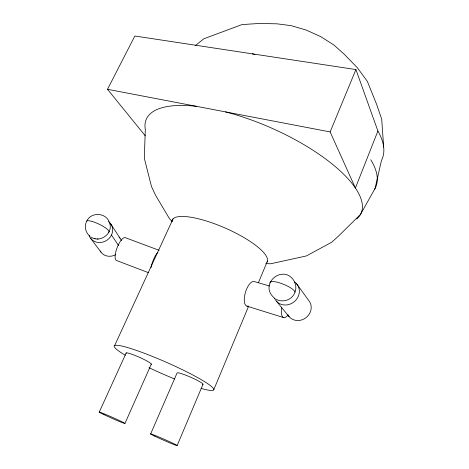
<?xml version="1.0" encoding="UTF-8"?>
<svg xmlns="http://www.w3.org/2000/svg" width="469" height="469" viewBox="0 0 469 469"><rect width="100%" height="100%" fill="white"/><g stroke="black" fill="none" stroke-linecap="round" stroke-linejoin="round"><path stroke-width="0.7" d="M295.007 292.123L295.833 288.845L295.746 285.486L294.755 282.274M355.924 69.57L377.897 130.998L355.402 188.051L330.135 131.924L355.924 69.57L134.832 36.007L107.507 89.298L145.314 135.875M213.858 389.54L248.535 306.392M258.407 282.731L267.43 261.104M177.147 445.532L203.013 384.228M150.637 433.972L176.995 373.136A14.181 1.595 23.6 0 1 191.381 377.522A14.181 1.595 23.6 0 1 202.602 384.498M124.971 423.401L151.335 364.05M99.276 412.052L126.214 352.905M114.659 345.53L173.049 218.888M86.835 220.987C91.068 211.806 105.795 212.545 109.236 221.948M195.268 45.669L203.833 38.798L242.01 24.576L259.451 23.45L277.085 23.831L291.267 25.684L306.269 30.086L320.878 36.711L333.899 45.006L344.299 54.281L357.372 67.794L367.315 81.295L376.56 104.182L381.696 119.179L383.671 147.149M91.203 237.191C100.278 243.294 113.791 233.175 109.47 222.64M265.859 263.607L270.642 263.777L306.327 255.951L331.73 242.233L338.923 235.696L360.555 214.327L375.024 188.544L381.52 160.322A114.741 48.712 23.6 0 0 377.897 130.998M94.732 238.657L95.195 238.709M97.189 238.926L98.091 239.026M107.507 89.298L330.135 131.924M269.54 286.026L254.227 281.517A12.845 5.306 -73.4 0 0 244.994 294.016A12.845 5.306 -73.4 0 0 248.429 306.069M246.975 306.163L283.768 317.619M159.155 250.317L125.211 237.642A12.235 4.016 -68.9 0 0 116.98 248.048A12.235 4.016 -68.9 0 0 116.664 260.547L148.526 272.7M276.3 299.386C282.795 302.945 291.941 299.943 294.696 292.937A13.431 3.324 22.4 0 0 283.522 284.29A13.431 3.324 22.4 0 0 270.074 282.942M275.045 298.601C257.129 284.413 283.774 262.71 294.368 281.447M90.124 236.435C85.727 233.052 84.015 226.662 86.489 221.626A12.44 2.791 25.5 0 1 99.264 224.264A12.44 2.791 25.5 0 1 108.644 232.36M172.123 221.538L169.321 218.46L155.544 195.227L151.516 186.627L144.305 158.188L145.314 129.473A117.232 42.11 23.6 0 1 196.429 106.322M276.311 301.069L289.121 316.681M90.599 238.281L100.993 252.181M296.619 283.815L308.514 300.183A12.733 11.619 -37.2 0 1 305.993 317.695A12.733 11.619 -37.2 0 1 288.388 315.713M111.487 235.022L118.581 245.574M110.561 223.637L120.011 238.152M171.947 221.591A51.848 13.935 23.7 0 1 223.643 227.377A51.848 13.935 23.7 0 1 266.955 262.224M294.215 281.793A13.331 11.983 -37.4 0 1 294.409 301.561A13.331 11.983 -37.4 0 1 274.646 298.425M288.177 314.74A13.144 4.895 -73.6 0 1 281.746 307.682M125.323 355.279A54.41 6.068 23.8 0 1 130.564 348.467A54.41 6.068 23.8 0 1 199.173 378.442A54.41 6.068 23.8 0 1 201.137 388.408M174.609 378.952A54.41 6.068 23.8 0 1 149.001 367.69M115.48 254.773A11.825 10.764 -32.7 0 1 100.225 250.997M119.073 237.097A11.825 10.764 -32.7 0 1 121.383 240.603M108.468 221.597A12.387 11.186 -32.1 0 1 107.378 239.923A12.387 11.186 -32.1 0 1 89.204 235.714M151.018 267.518A12.364 3.523 -69.1 0 1 157.777 252.34M126.12 353.298A13.836 1.518 24 0 1 139.258 357.226A13.836 1.518 24 0 1 151.141 364.401M370.756 159.747A120.134 47.152 23.6 0 1 374.326 189.728M225.589 111.909A117.232 42.11 23.6 0 1 332.873 164.584A117.232 42.11 23.6 0 1 356.786 218.994M252.287 53.841A114.741 48.712 23.6 0 1 255.001 54.48M154.876 436.223A14.504 0.533 23.7 0 0 176.831 445.55A14.504 0.533 23.7 0 0 159.923 437.448A14.504 0.533 23.7 0 0 154.876 436.223M103.971 414.625A14.14 0.51 23.9 0 0 124.883 423.513A14.14 0.51 23.9 0 0 107.471 415.217A14.14 0.51 23.9 0 0 103.971 414.625"/></g></svg>
